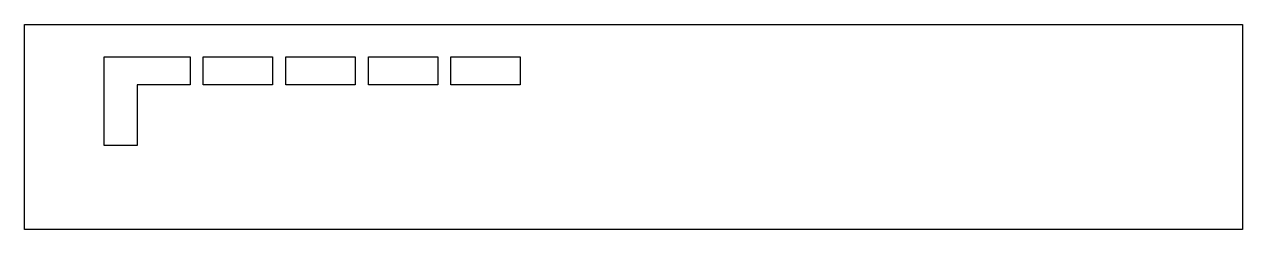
# Model space of a CAD drawing. Header units: millimetres. Extents: x -2.5 to 34.4, y -3.5 to 2.7.
import ezdxf

# ---------------------------------------------------------------- set-up
doc = ezdxf.new("R2010")
doc.units = ezdxf.units.MM
doc.layers.add('Sketch', color=7, linetype='CONTINUOUS')

msp = doc.modelspace()

# ---------------------------------------------------------------- linework, layer by layer
at = {"layer": 'Sketch'}
for p, q in [((-2.52, 2.66), (34.38, 2.66)), ((-2.52, -3.55), (-2.52, 2.66)), ((34.38, 2.66), (34.38, -3.55)), ((-0.1, 1.68), (2.5, 1.68)), ((-0.1, -1), (-0.1, 1.68)), ((2.5, 1.68), (2.5, 0.83)), ((2.9, 1.68), (5, 1.68)), ((2.9, 0.83), (2.9, 1.68)), ((5, 1.68), (5, 0.83)), ((5.4, 1.68), (7.5, 1.68)), ((5.4, 0.83), (5.4, 1.68)), ((7.5, 1.68), (7.5, 0.83)), ((7.9, 1.68), (10, 1.68)), ((7.9, 0.83), (7.9, 1.68)), ((10, 1.68), (10, 0.83)), ((10.4, 1.68), (12.5, 1.68)), ((10.4, 0.83), (10.4, 1.68)), ((12.5, 1.68), (12.5, 0.83)), ((2.5, 0.83), (0.9, 0.83)), ((0.9, 0.83), (0.9, -1)), ((5, 0.83), (2.9, 0.83)), ((7.5, 0.83), (5.4, 0.83)), ((10, 0.83), (7.9, 0.83)), ((12.5, 0.83), (10.4, 0.83)), ((0.9, -1), (-0.1, -1)), ((34.38, -3.55), (-2.52, -3.55))]:
    msp.add_line(p, q, dxfattribs=at)

doc.saveas('drawing.dxf')
